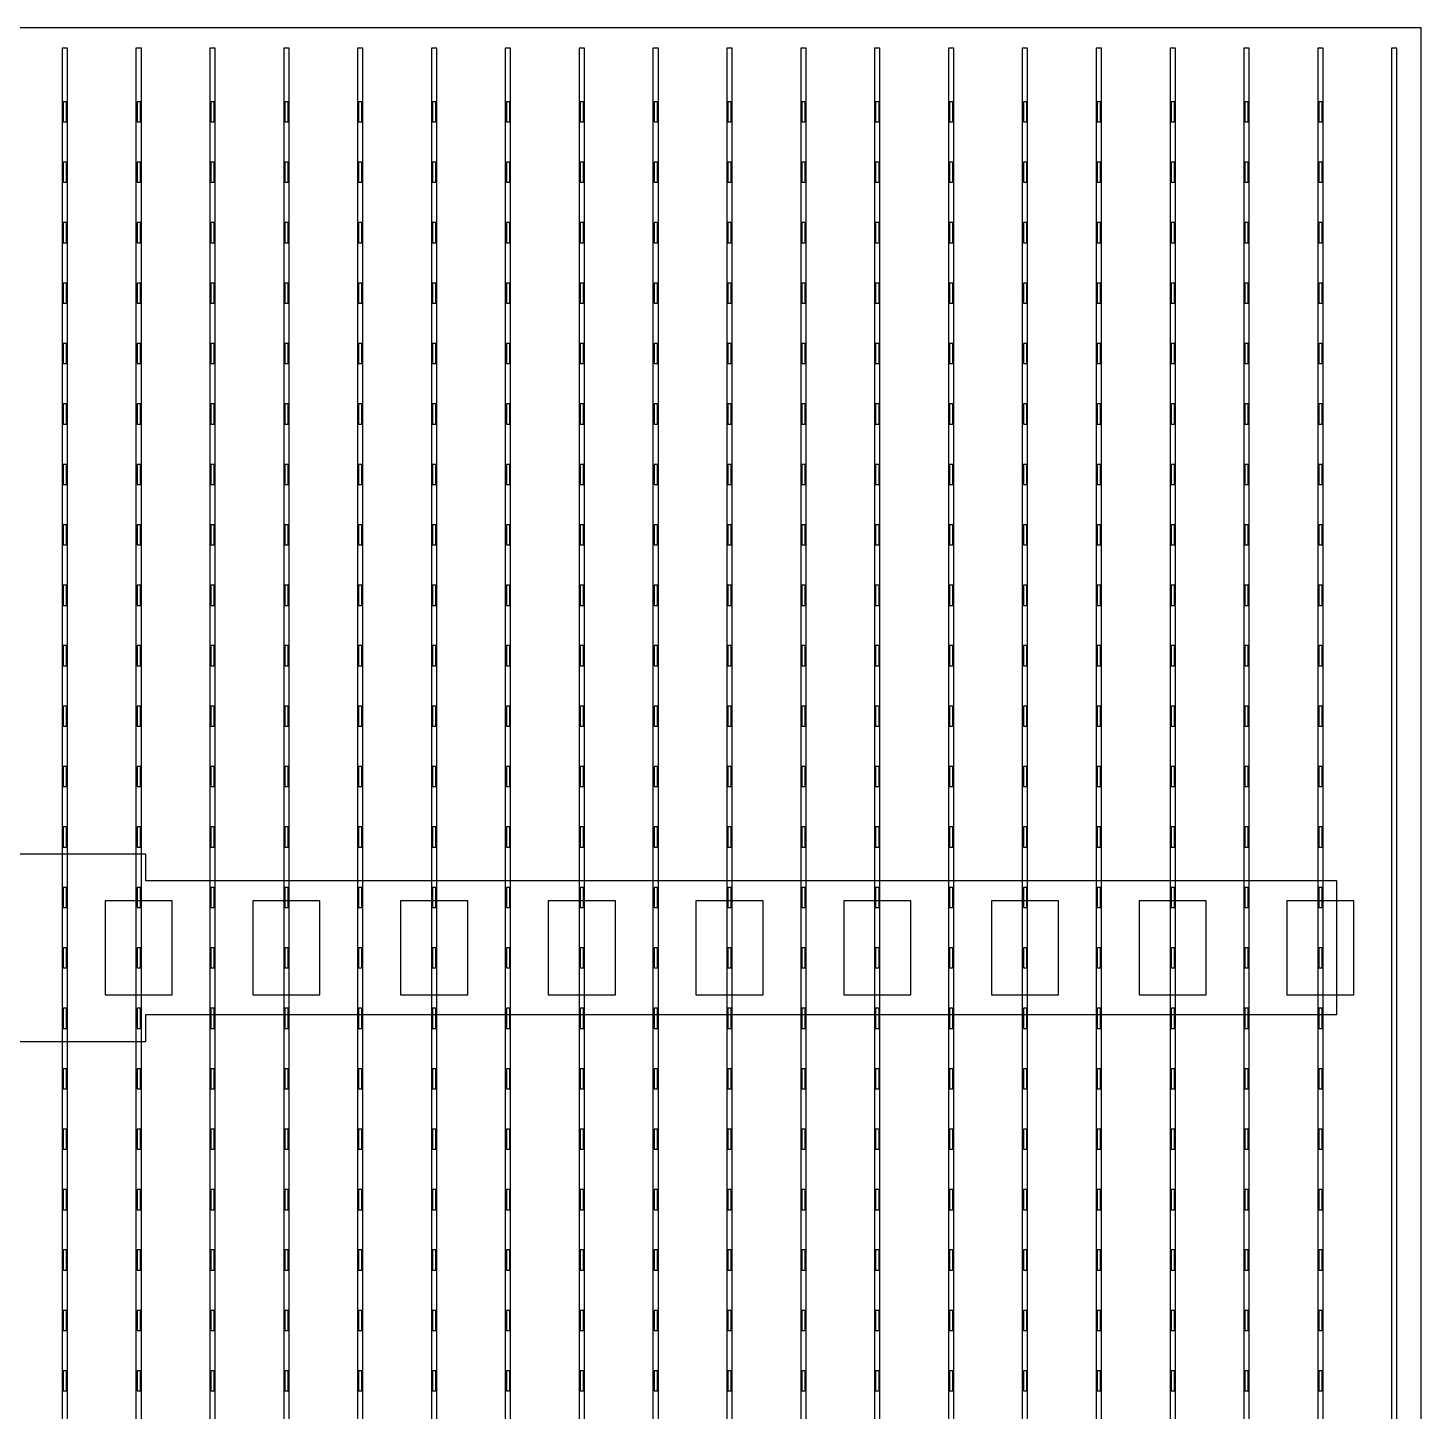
# Model space of a CAD drawing. Header units: millimetres. Extents: x -18 to 142, y -7 to 153.
# Drawn here: x 9.64 to 20.02, y 30.65 to 40.95 of the extents above; entities that cross this region are included whole.
import ezdxf

# ---------------------------------------------------------------- set-up
doc = ezdxf.new("R2010")
doc.units = ezdxf.units.MM
for name, color, linetype in [('BUSBARS', 3, 'Continuous'), ('CONTACT_PADS', 2, 'Continuous'), ('FINGERS', 1, 'Continuous'), ('INSULATION', 2, 'Continuous')]:
    doc.layers.add(name, color=color, linetype=linetype)

msp = doc.modelspace()

# ---------------------------------------------------------------- linework, layer by layer
at = {"layer": 'BUSBARS'}
msp.add_lwpolyline([(19.39, 34.6), (19.39, 33.6), (10.52, 33.6), (10.52, 33.4), (9.32, 33.4), (9.32, 33.6), (0.45, 33.6), (0.45, 34.6), (9.32, 34.6), (9.32, 34.8), (10.52, 34.8), (10.52, 34.6), (19.39, 34.6)], close=True, dxfattribs=at)
at = {"layer": 'CONTACT_PADS'}
for points in [[(9.933, 40.25), (9.933, 40.4), (9.908, 40.4), (9.908, 40.25), (9.933, 40.25)], [(10.483, 40.25), (10.483, 40.4), (10.458, 40.4), (10.458, 40.25), (10.483, 40.25)], [(11.033, 40.25), (11.033, 40.4), (11.008, 40.4), (11.008, 40.25), (11.033, 40.25)], [(11.583, 40.25), (11.583, 40.4), (11.558, 40.4), (11.558, 40.25), (11.583, 40.25)], [(12.133, 40.25), (12.133, 40.4), (12.108, 40.4), (12.108, 40.25), (12.133, 40.25)], [(12.683, 40.25), (12.683, 40.4), (12.658, 40.4), (12.658, 40.25), (12.683, 40.25)], [(13.233, 40.25), (13.233, 40.4), (13.208, 40.4), (13.208, 40.25), (13.233, 40.25)], [(13.783, 40.25), (13.783, 40.4), (13.758, 40.4), (13.758, 40.25), (13.783, 40.25)], [(14.333, 40.25), (14.333, 40.4), (14.308, 40.4), (14.308, 40.25), (14.333, 40.25)], [(14.883, 40.25), (14.883, 40.4), (14.858, 40.4), (14.858, 40.25), (14.883, 40.25)], [(15.433, 40.25), (15.433, 40.4), (15.408, 40.4), (15.408, 40.25), (15.433, 40.25)], [(15.983, 40.25), (15.983, 40.4), (15.958, 40.4), (15.958, 40.25), (15.983, 40.25)], [(16.533, 40.25), (16.533, 40.4), (16.508, 40.4), (16.508, 40.25), (16.533, 40.25)], [(17.083, 40.25), (17.083, 40.4), (17.058, 40.4), (17.058, 40.25), (17.083, 40.25)], [(17.633, 40.25), (17.633, 40.4), (17.608, 40.4), (17.608, 40.25), (17.633, 40.25)], [(18.183, 40.25), (18.183, 40.4), (18.158, 40.4), (18.158, 40.25), (18.183, 40.25)], [(18.733, 40.25), (18.733, 40.4), (18.708, 40.4), (18.708, 40.25), (18.733, 40.25)], [(19.283, 40.25), (19.283, 40.4), (19.258, 40.4), (19.258, 40.25), (19.283, 40.25)], [(9.933, 39.8), (9.933, 39.95), (9.908, 39.95), (9.908, 39.8), (9.933, 39.8)], [(10.483, 39.8), (10.483, 39.95), (10.458, 39.95), (10.458, 39.8), (10.483, 39.8)], [(11.033, 39.8), (11.033, 39.95), (11.008, 39.95), (11.008, 39.8), (11.033, 39.8)], [(11.583, 39.8), (11.583, 39.95), (11.558, 39.95), (11.558, 39.8), (11.583, 39.8)], [(12.133, 39.8), (12.133, 39.95), (12.108, 39.95), (12.108, 39.8), (12.133, 39.8)], [(12.683, 39.8), (12.683, 39.95), (12.658, 39.95), (12.658, 39.8), (12.683, 39.8)], [(13.233, 39.8), (13.233, 39.95), (13.208, 39.95), (13.208, 39.8), (13.233, 39.8)], [(13.783, 39.8), (13.783, 39.95), (13.758, 39.95), (13.758, 39.8), (13.783, 39.8)], [(14.333, 39.8), (14.333, 39.95), (14.308, 39.95), (14.308, 39.8), (14.333, 39.8)], [(14.883, 39.8), (14.883, 39.95), (14.858, 39.95), (14.858, 39.8), (14.883, 39.8)], [(15.433, 39.8), (15.433, 39.95), (15.408, 39.95), (15.408, 39.8), (15.433, 39.8)], [(15.983, 39.8), (15.983, 39.95), (15.958, 39.95), (15.958, 39.8), (15.983, 39.8)], [(16.533, 39.8), (16.533, 39.95), (16.508, 39.95), (16.508, 39.8), (16.533, 39.8)], [(17.083, 39.8), (17.083, 39.95), (17.058, 39.95), (17.058, 39.8), (17.083, 39.8)], [(17.633, 39.8), (17.633, 39.95), (17.608, 39.95), (17.608, 39.8), (17.633, 39.8)], [(18.183, 39.8), (18.183, 39.95), (18.158, 39.95), (18.158, 39.8), (18.183, 39.8)], [(18.733, 39.8), (18.733, 39.95), (18.708, 39.95), (18.708, 39.8), (18.733, 39.8)], [(19.283, 39.8), (19.283, 39.95), (19.258, 39.95), (19.258, 39.8), (19.283, 39.8)], [(9.933, 39.35), (9.933, 39.5), (9.908, 39.5), (9.908, 39.35), (9.933, 39.35)], [(10.483, 39.35), (10.483, 39.5), (10.458, 39.5), (10.458, 39.35), (10.483, 39.35)], [(11.033, 39.35), (11.033, 39.5), (11.008, 39.5), (11.008, 39.35), (11.033, 39.35)], [(11.583, 39.35), (11.583, 39.5), (11.558, 39.5), (11.558, 39.35), (11.583, 39.35)], [(12.133, 39.35), (12.133, 39.5), (12.108, 39.5), (12.108, 39.35), (12.133, 39.35)], [(12.683, 39.35), (12.683, 39.5), (12.658, 39.5), (12.658, 39.35), (12.683, 39.35)], [(13.233, 39.35), (13.233, 39.5), (13.208, 39.5), (13.208, 39.35), (13.233, 39.35)], [(13.783, 39.35), (13.783, 39.5), (13.758, 39.5), (13.758, 39.35), (13.783, 39.35)], [(14.333, 39.35), (14.333, 39.5), (14.308, 39.5), (14.308, 39.35), (14.333, 39.35)], [(14.883, 39.35), (14.883, 39.5), (14.858, 39.5), (14.858, 39.35), (14.883, 39.35)], [(15.433, 39.35), (15.433, 39.5), (15.408, 39.5), (15.408, 39.35), (15.433, 39.35)], [(15.983, 39.35), (15.983, 39.5), (15.958, 39.5), (15.958, 39.35), (15.983, 39.35)], [(16.533, 39.35), (16.533, 39.5), (16.508, 39.5), (16.508, 39.35), (16.533, 39.35)], [(17.083, 39.35), (17.083, 39.5), (17.058, 39.5), (17.058, 39.35), (17.083, 39.35)], [(17.633, 39.35), (17.633, 39.5), (17.608, 39.5), (17.608, 39.35), (17.633, 39.35)], [(18.183, 39.35), (18.183, 39.5), (18.158, 39.5), (18.158, 39.35), (18.183, 39.35)], [(18.733, 39.35), (18.733, 39.5), (18.708, 39.5), (18.708, 39.35), (18.733, 39.35)], [(19.283, 39.35), (19.283, 39.5), (19.258, 39.5), (19.258, 39.35), (19.283, 39.35)], [(9.933, 38.9), (9.933, 39.05), (9.908, 39.05), (9.908, 38.9), (9.933, 38.9)], [(10.483, 38.9), (10.483, 39.05), (10.458, 39.05), (10.458, 38.9), (10.483, 38.9)], [(11.033, 38.9), (11.033, 39.05), (11.008, 39.05), (11.008, 38.9), (11.033, 38.9)], [(11.583, 38.9), (11.583, 39.05), (11.558, 39.05), (11.558, 38.9), (11.583, 38.9)], [(12.133, 38.9), (12.133, 39.05), (12.108, 39.05), (12.108, 38.9), (12.133, 38.9)], [(12.683, 38.9), (12.683, 39.05), (12.658, 39.05), (12.658, 38.9), (12.683, 38.9)], [(13.233, 38.9), (13.233, 39.05), (13.208, 39.05), (13.208, 38.9), (13.233, 38.9)], [(13.783, 38.9), (13.783, 39.05), (13.758, 39.05), (13.758, 38.9), (13.783, 38.9)], [(14.333, 38.9), (14.333, 39.05), (14.308, 39.05), (14.308, 38.9), (14.333, 38.9)], [(14.883, 38.9), (14.883, 39.05), (14.858, 39.05), (14.858, 38.9), (14.883, 38.9)], [(15.433, 38.9), (15.433, 39.05), (15.408, 39.05), (15.408, 38.9), (15.433, 38.9)], [(15.983, 38.9), (15.983, 39.05), (15.958, 39.05), (15.958, 38.9), (15.983, 38.9)], [(16.533, 38.9), (16.533, 39.05), (16.508, 39.05), (16.508, 38.9), (16.533, 38.9)], [(17.083, 38.9), (17.083, 39.05), (17.058, 39.05), (17.058, 38.9), (17.083, 38.9)], [(17.633, 38.9), (17.633, 39.05), (17.608, 39.05), (17.608, 38.9), (17.633, 38.9)], [(18.183, 38.9), (18.183, 39.05), (18.158, 39.05), (18.158, 38.9), (18.183, 38.9)], [(18.733, 38.9), (18.733, 39.05), (18.708, 39.05), (18.708, 38.9), (18.733, 38.9)], [(19.283, 38.9), (19.283, 39.05), (19.258, 39.05), (19.258, 38.9), (19.283, 38.9)], [(9.933, 38.45), (9.933, 38.6), (9.908, 38.6), (9.908, 38.45), (9.933, 38.45)], [(10.483, 38.45), (10.483, 38.6), (10.458, 38.6), (10.458, 38.45), (10.483, 38.45)], [(11.033, 38.45), (11.033, 38.6), (11.008, 38.6), (11.008, 38.45), (11.033, 38.45)], [(11.583, 38.45), (11.583, 38.6), (11.558, 38.6), (11.558, 38.45), (11.583, 38.45)], [(12.133, 38.45), (12.133, 38.6), (12.108, 38.6), (12.108, 38.45), (12.133, 38.45)], [(12.683, 38.45), (12.683, 38.6), (12.658, 38.6), (12.658, 38.45), (12.683, 38.45)], [(13.233, 38.45), (13.233, 38.6), (13.208, 38.6), (13.208, 38.45), (13.233, 38.45)], [(13.783, 38.45), (13.783, 38.6), (13.758, 38.6), (13.758, 38.45), (13.783, 38.45)], [(14.333, 38.45), (14.333, 38.6), (14.308, 38.6), (14.308, 38.45), (14.333, 38.45)], [(14.883, 38.45), (14.883, 38.6), (14.858, 38.6), (14.858, 38.45), (14.883, 38.45)], [(15.433, 38.45), (15.433, 38.6), (15.408, 38.6), (15.408, 38.45), (15.433, 38.45)], [(15.983, 38.45), (15.983, 38.6), (15.958, 38.6), (15.958, 38.45), (15.983, 38.45)], [(16.533, 38.45), (16.533, 38.6), (16.508, 38.6), (16.508, 38.45), (16.533, 38.45)], [(17.083, 38.45), (17.083, 38.6), (17.058, 38.6), (17.058, 38.45), (17.083, 38.45)], [(17.633, 38.45), (17.633, 38.6), (17.608, 38.6), (17.608, 38.45), (17.633, 38.45)], [(18.183, 38.45), (18.183, 38.6), (18.158, 38.6), (18.158, 38.45), (18.183, 38.45)], [(18.733, 38.45), (18.733, 38.6), (18.708, 38.6), (18.708, 38.45), (18.733, 38.45)], [(19.283, 38.45), (19.283, 38.6), (19.258, 38.6), (19.258, 38.45), (19.283, 38.45)], [(9.933, 38), (9.933, 38.15), (9.908, 38.15), (9.908, 38), (9.933, 38)], [(10.483, 38), (10.483, 38.15), (10.458, 38.15), (10.458, 38), (10.483, 38)], [(11.033, 38), (11.033, 38.15), (11.008, 38.15), (11.008, 38), (11.033, 38)], [(11.583, 38), (11.583, 38.15), (11.558, 38.15), (11.558, 38), (11.583, 38)], [(12.133, 38), (12.133, 38.15), (12.108, 38.15), (12.108, 38), (12.133, 38)], [(12.683, 38), (12.683, 38.15), (12.658, 38.15), (12.658, 38), (12.683, 38)], [(13.233, 38), (13.233, 38.15), (13.208, 38.15), (13.208, 38), (13.233, 38)], [(13.783, 38), (13.783, 38.15), (13.758, 38.15), (13.758, 38), (13.783, 38)], [(14.333, 38), (14.333, 38.15), (14.308, 38.15), (14.308, 38), (14.333, 38)], [(14.883, 38), (14.883, 38.15), (14.858, 38.15), (14.858, 38), (14.883, 38)], [(15.433, 38), (15.433, 38.15), (15.408, 38.15), (15.408, 38), (15.433, 38)], [(15.983, 38), (15.983, 38.15), (15.958, 38.15), (15.958, 38), (15.983, 38)], [(16.533, 38), (16.533, 38.15), (16.508, 38.15), (16.508, 38), (16.533, 38)], [(17.083, 38), (17.083, 38.15), (17.058, 38.15), (17.058, 38), (17.083, 38)], [(17.633, 38), (17.633, 38.15), (17.608, 38.15), (17.608, 38), (17.633, 38)], [(18.183, 38), (18.183, 38.15), (18.158, 38.15), (18.158, 38), (18.183, 38)], [(18.733, 38), (18.733, 38.15), (18.708, 38.15), (18.708, 38), (18.733, 38)], [(19.283, 38), (19.283, 38.15), (19.258, 38.15), (19.258, 38), (19.283, 38)], [(9.933, 37.55), (9.933, 37.7), (9.908, 37.7), (9.908, 37.55), (9.933, 37.55)], [(10.483, 37.55), (10.483, 37.7), (10.458, 37.7), (10.458, 37.55), (10.483, 37.55)], [(11.033, 37.55), (11.033, 37.7), (11.008, 37.7), (11.008, 37.55), (11.033, 37.55)], [(11.583, 37.55), (11.583, 37.7), (11.558, 37.7), (11.558, 37.55), (11.583, 37.55)], [(12.133, 37.55), (12.133, 37.7), (12.108, 37.7), (12.108, 37.55), (12.133, 37.55)], [(12.683, 37.55), (12.683, 37.7), (12.658, 37.7), (12.658, 37.55), (12.683, 37.55)], [(13.233, 37.55), (13.233, 37.7), (13.208, 37.7), (13.208, 37.55), (13.233, 37.55)], [(13.783, 37.55), (13.783, 37.7), (13.758, 37.7), (13.758, 37.55), (13.783, 37.55)], [(14.333, 37.55), (14.333, 37.7), (14.308, 37.7), (14.308, 37.55), (14.333, 37.55)], [(14.883, 37.55), (14.883, 37.7), (14.858, 37.7), (14.858, 37.55), (14.883, 37.55)], [(15.433, 37.55), (15.433, 37.7), (15.408, 37.7), (15.408, 37.55), (15.433, 37.55)], [(15.983, 37.55), (15.983, 37.7), (15.958, 37.7), (15.958, 37.55), (15.983, 37.55)], [(16.533, 37.55), (16.533, 37.7), (16.508, 37.7), (16.508, 37.55), (16.533, 37.55)], [(17.083, 37.55), (17.083, 37.7), (17.058, 37.7), (17.058, 37.55), (17.083, 37.55)], [(17.633, 37.55), (17.633, 37.7), (17.608, 37.7), (17.608, 37.55), (17.633, 37.55)], [(18.183, 37.55), (18.183, 37.7), (18.158, 37.7), (18.158, 37.55), (18.183, 37.55)], [(18.733, 37.55), (18.733, 37.7), (18.708, 37.7), (18.708, 37.55), (18.733, 37.55)], [(19.283, 37.55), (19.283, 37.7), (19.258, 37.7), (19.258, 37.55), (19.283, 37.55)], [(9.933, 37.1), (9.933, 37.25), (9.908, 37.25), (9.908, 37.1), (9.933, 37.1)], [(10.483, 37.1), (10.483, 37.25), (10.458, 37.25), (10.458, 37.1), (10.483, 37.1)], [(11.033, 37.1), (11.033, 37.25), (11.008, 37.25), (11.008, 37.1), (11.033, 37.1)], [(11.583, 37.1), (11.583, 37.25), (11.558, 37.25), (11.558, 37.1), (11.583, 37.1)], [(12.133, 37.1), (12.133, 37.25), (12.108, 37.25), (12.108, 37.1), (12.133, 37.1)], [(12.683, 37.1), (12.683, 37.25), (12.658, 37.25), (12.658, 37.1), (12.683, 37.1)], [(13.233, 37.1), (13.233, 37.25), (13.208, 37.25), (13.208, 37.1), (13.233, 37.1)], [(13.783, 37.1), (13.783, 37.25), (13.758, 37.25), (13.758, 37.1), (13.783, 37.1)], [(14.333, 37.1), (14.333, 37.25), (14.308, 37.25), (14.308, 37.1), (14.333, 37.1)], [(14.883, 37.1), (14.883, 37.25), (14.858, 37.25), (14.858, 37.1), (14.883, 37.1)], [(15.433, 37.1), (15.433, 37.25), (15.408, 37.25), (15.408, 37.1), (15.433, 37.1)], [(15.983, 37.1), (15.983, 37.25), (15.958, 37.25), (15.958, 37.1), (15.983, 37.1)], [(16.533, 37.1), (16.533, 37.25), (16.508, 37.25), (16.508, 37.1), (16.533, 37.1)], [(17.083, 37.1), (17.083, 37.25), (17.058, 37.25), (17.058, 37.1), (17.083, 37.1)], [(17.633, 37.1), (17.633, 37.25), (17.608, 37.25), (17.608, 37.1), (17.633, 37.1)], [(18.183, 37.1), (18.183, 37.25), (18.158, 37.25), (18.158, 37.1), (18.183, 37.1)], [(18.733, 37.1), (18.733, 37.25), (18.708, 37.25), (18.708, 37.1), (18.733, 37.1)], [(19.283, 37.1), (19.283, 37.25), (19.258, 37.25), (19.258, 37.1), (19.283, 37.1)], [(9.933, 36.65), (9.933, 36.8), (9.908, 36.8), (9.908, 36.65), (9.933, 36.65)], [(10.483, 36.65), (10.483, 36.8), (10.458, 36.8), (10.458, 36.65), (10.483, 36.65)], [(11.033, 36.65), (11.033, 36.8), (11.008, 36.8), (11.008, 36.65), (11.033, 36.65)], [(11.583, 36.65), (11.583, 36.8), (11.558, 36.8), (11.558, 36.65), (11.583, 36.65)], [(12.133, 36.65), (12.133, 36.8), (12.108, 36.8), (12.108, 36.65), (12.133, 36.65)], [(12.683, 36.65), (12.683, 36.8), (12.658, 36.8), (12.658, 36.65), (12.683, 36.65)], [(13.233, 36.65), (13.233, 36.8), (13.208, 36.8), (13.208, 36.65), (13.233, 36.65)], [(13.783, 36.65), (13.783, 36.8), (13.758, 36.8), (13.758, 36.65), (13.783, 36.65)], [(14.333, 36.65), (14.333, 36.8), (14.308, 36.8), (14.308, 36.65), (14.333, 36.65)], [(14.883, 36.65), (14.883, 36.8), (14.858, 36.8), (14.858, 36.65), (14.883, 36.65)], [(15.433, 36.65), (15.433, 36.8), (15.408, 36.8), (15.408, 36.65), (15.433, 36.65)], [(15.983, 36.65), (15.983, 36.8), (15.958, 36.8), (15.958, 36.65), (15.983, 36.65)], [(16.533, 36.65), (16.533, 36.8), (16.508, 36.8), (16.508, 36.65), (16.533, 36.65)], [(17.083, 36.65), (17.083, 36.8), (17.058, 36.8), (17.058, 36.65), (17.083, 36.65)], [(17.633, 36.65), (17.633, 36.8), (17.608, 36.8), (17.608, 36.65), (17.633, 36.65)], [(18.183, 36.65), (18.183, 36.8), (18.158, 36.8), (18.158, 36.65), (18.183, 36.65)], [(18.733, 36.65), (18.733, 36.8), (18.708, 36.8), (18.708, 36.65), (18.733, 36.65)], [(19.283, 36.65), (19.283, 36.8), (19.258, 36.8), (19.258, 36.65), (19.283, 36.65)], [(9.933, 36.2), (9.933, 36.35), (9.908, 36.35), (9.908, 36.2), (9.933, 36.2)], [(10.483, 36.2), (10.483, 36.35), (10.458, 36.35), (10.458, 36.2), (10.483, 36.2)], [(11.033, 36.2), (11.033, 36.35), (11.008, 36.35), (11.008, 36.2), (11.033, 36.2)], [(11.583, 36.2), (11.583, 36.35), (11.558, 36.35), (11.558, 36.2), (11.583, 36.2)], [(12.133, 36.2), (12.133, 36.35), (12.108, 36.35), (12.108, 36.2), (12.133, 36.2)], [(12.683, 36.2), (12.683, 36.35), (12.658, 36.35), (12.658, 36.2), (12.683, 36.2)], [(13.233, 36.2), (13.233, 36.35), (13.208, 36.35), (13.208, 36.2), (13.233, 36.2)], [(13.783, 36.2), (13.783, 36.35), (13.758, 36.35), (13.758, 36.2), (13.783, 36.2)], [(14.333, 36.2), (14.333, 36.35), (14.308, 36.35), (14.308, 36.2), (14.333, 36.2)], [(14.883, 36.2), (14.883, 36.35), (14.858, 36.35), (14.858, 36.2), (14.883, 36.2)], [(15.433, 36.2), (15.433, 36.35), (15.408, 36.35), (15.408, 36.2), (15.433, 36.2)], [(15.983, 36.2), (15.983, 36.35), (15.958, 36.35), (15.958, 36.2), (15.983, 36.2)], [(16.533, 36.2), (16.533, 36.35), (16.508, 36.35), (16.508, 36.2), (16.533, 36.2)], [(17.083, 36.2), (17.083, 36.35), (17.058, 36.35), (17.058, 36.2), (17.083, 36.2)], [(17.633, 36.2), (17.633, 36.35), (17.608, 36.35), (17.608, 36.2), (17.633, 36.2)], [(18.183, 36.2), (18.183, 36.35), (18.158, 36.35), (18.158, 36.2), (18.183, 36.2)], [(18.733, 36.2), (18.733, 36.35), (18.708, 36.35), (18.708, 36.2), (18.733, 36.2)], [(19.283, 36.2), (19.283, 36.35), (19.258, 36.35), (19.258, 36.2), (19.283, 36.2)], [(9.933, 35.75), (9.933, 35.9), (9.908, 35.9), (9.908, 35.75), (9.933, 35.75)], [(10.483, 35.75), (10.483, 35.9), (10.458, 35.9), (10.458, 35.75), (10.483, 35.75)], [(11.033, 35.75), (11.033, 35.9), (11.008, 35.9), (11.008, 35.75), (11.033, 35.75)], [(11.583, 35.75), (11.583, 35.9), (11.558, 35.9), (11.558, 35.75), (11.583, 35.75)], [(12.133, 35.75), (12.133, 35.9), (12.108, 35.9), (12.108, 35.75), (12.133, 35.75)], [(12.683, 35.75), (12.683, 35.9), (12.658, 35.9), (12.658, 35.75), (12.683, 35.75)], [(13.233, 35.75), (13.233, 35.9), (13.208, 35.9), (13.208, 35.75), (13.233, 35.75)], [(13.783, 35.75), (13.783, 35.9), (13.758, 35.9), (13.758, 35.75), (13.783, 35.75)], [(14.333, 35.75), (14.333, 35.9), (14.308, 35.9), (14.308, 35.75), (14.333, 35.75)], [(14.883, 35.75), (14.883, 35.9), (14.858, 35.9), (14.858, 35.75), (14.883, 35.75)], [(15.433, 35.75), (15.433, 35.9), (15.408, 35.9), (15.408, 35.75), (15.433, 35.75)], [(15.983, 35.75), (15.983, 35.9), (15.958, 35.9), (15.958, 35.75), (15.983, 35.75)], [(16.533, 35.75), (16.533, 35.9), (16.508, 35.9), (16.508, 35.75), (16.533, 35.75)], [(17.083, 35.75), (17.083, 35.9), (17.058, 35.9), (17.058, 35.75), (17.083, 35.75)], [(17.633, 35.75), (17.633, 35.9), (17.608, 35.9), (17.608, 35.75), (17.633, 35.75)], [(18.183, 35.75), (18.183, 35.9), (18.158, 35.9), (18.158, 35.75), (18.183, 35.75)], [(18.733, 35.75), (18.733, 35.9), (18.708, 35.9), (18.708, 35.75), (18.733, 35.75)], [(19.283, 35.75), (19.283, 35.9), (19.258, 35.9), (19.258, 35.75), (19.283, 35.75)], [(9.933, 35.3), (9.933, 35.45), (9.908, 35.45), (9.908, 35.3), (9.933, 35.3)], [(10.483, 35.3), (10.483, 35.45), (10.458, 35.45), (10.458, 35.3), (10.483, 35.3)], [(11.033, 35.3), (11.033, 35.45), (11.008, 35.45), (11.008, 35.3), (11.033, 35.3)], [(11.583, 35.3), (11.583, 35.45), (11.558, 35.45), (11.558, 35.3), (11.583, 35.3)], [(12.133, 35.3), (12.133, 35.45), (12.108, 35.45), (12.108, 35.3), (12.133, 35.3)], [(12.683, 35.3), (12.683, 35.45), (12.658, 35.45), (12.658, 35.3), (12.683, 35.3)], [(13.233, 35.3), (13.233, 35.45), (13.208, 35.45), (13.208, 35.3), (13.233, 35.3)], [(13.783, 35.3), (13.783, 35.45), (13.758, 35.45), (13.758, 35.3), (13.783, 35.3)], [(14.333, 35.3), (14.333, 35.45), (14.308, 35.45), (14.308, 35.3), (14.333, 35.3)], [(14.883, 35.3), (14.883, 35.45), (14.858, 35.45), (14.858, 35.3), (14.883, 35.3)], [(15.433, 35.3), (15.433, 35.45), (15.408, 35.45), (15.408, 35.3), (15.433, 35.3)], [(15.983, 35.3), (15.983, 35.45), (15.958, 35.45), (15.958, 35.3), (15.983, 35.3)], [(16.533, 35.3), (16.533, 35.45), (16.508, 35.45), (16.508, 35.3), (16.533, 35.3)], [(17.083, 35.3), (17.083, 35.45), (17.058, 35.45), (17.058, 35.3), (17.083, 35.3)], [(17.633, 35.3), (17.633, 35.45), (17.608, 35.45), (17.608, 35.3), (17.633, 35.3)], [(18.183, 35.3), (18.183, 35.45), (18.158, 35.45), (18.158, 35.3), (18.183, 35.3)], [(18.733, 35.3), (18.733, 35.45), (18.708, 35.45), (18.708, 35.3), (18.733, 35.3)], [(19.283, 35.3), (19.283, 35.45), (19.258, 35.45), (19.258, 35.3), (19.283, 35.3)], [(9.933, 34.85), (9.933, 35), (9.908, 35), (9.908, 34.85), (9.933, 34.85)], [(10.483, 34.85), (10.483, 35), (10.458, 35), (10.458, 34.85), (10.483, 34.85)], [(11.033, 34.85), (11.033, 35), (11.008, 35), (11.008, 34.85), (11.033, 34.85)], [(11.583, 34.85), (11.583, 35), (11.558, 35), (11.558, 34.85), (11.583, 34.85)], [(12.133, 34.85), (12.133, 35), (12.108, 35), (12.108, 34.85), (12.133, 34.85)], [(12.683, 34.85), (12.683, 35), (12.658, 35), (12.658, 34.85), (12.683, 34.85)], [(13.233, 34.85), (13.233, 35), (13.208, 35), (13.208, 34.85), (13.233, 34.85)], [(13.783, 34.85), (13.783, 35), (13.758, 35), (13.758, 34.85), (13.783, 34.85)], [(14.333, 34.85), (14.333, 35), (14.308, 35), (14.308, 34.85), (14.333, 34.85)], [(14.883, 34.85), (14.883, 35), (14.858, 35), (14.858, 34.85), (14.883, 34.85)], [(15.433, 34.85), (15.433, 35), (15.408, 35), (15.408, 34.85), (15.433, 34.85)], [(15.983, 34.85), (15.983, 35), (15.958, 35), (15.958, 34.85), (15.983, 34.85)], [(16.533, 34.85), (16.533, 35), (16.508, 35), (16.508, 34.85), (16.533, 34.85)], [(17.083, 34.85), (17.083, 35), (17.058, 35), (17.058, 34.85), (17.083, 34.85)], [(17.633, 34.85), (17.633, 35), (17.608, 35), (17.608, 34.85), (17.633, 34.85)], [(18.183, 34.85), (18.183, 35), (18.158, 35), (18.158, 34.85), (18.183, 34.85)], [(18.733, 34.85), (18.733, 35), (18.708, 35), (18.708, 34.85), (18.733, 34.85)], [(19.283, 34.85), (19.283, 35), (19.258, 35), (19.258, 34.85), (19.283, 34.85)], [(9.933, 34.4), (9.933, 34.55), (9.908, 34.55), (9.908, 34.4), (9.933, 34.4)], [(10.483, 34.4), (10.483, 34.55), (10.458, 34.55), (10.458, 34.4), (10.483, 34.4)], [(11.033, 34.4), (11.033, 34.55), (11.008, 34.55), (11.008, 34.4), (11.033, 34.4)], [(11.583, 34.4), (11.583, 34.55), (11.558, 34.55), (11.558, 34.4), (11.583, 34.4)], [(12.133, 34.4), (12.133, 34.55), (12.108, 34.55), (12.108, 34.4), (12.133, 34.4)], [(12.683, 34.4), (12.683, 34.55), (12.658, 34.55), (12.658, 34.4), (12.683, 34.4)], [(13.233, 34.4), (13.233, 34.55), (13.208, 34.55), (13.208, 34.4), (13.233, 34.4)], [(13.783, 34.4), (13.783, 34.55), (13.758, 34.55), (13.758, 34.4), (13.783, 34.4)], [(14.333, 34.4), (14.333, 34.55), (14.308, 34.55), (14.308, 34.4), (14.333, 34.4)], [(14.883, 34.4), (14.883, 34.55), (14.858, 34.55), (14.858, 34.4), (14.883, 34.4)], [(15.433, 34.4), (15.433, 34.55), (15.408, 34.55), (15.408, 34.4), (15.433, 34.4)], [(15.983, 34.4), (15.983, 34.55), (15.958, 34.55), (15.958, 34.4), (15.983, 34.4)], [(16.533, 34.4), (16.533, 34.55), (16.508, 34.55), (16.508, 34.4), (16.533, 34.4)], [(17.083, 34.4), (17.083, 34.55), (17.058, 34.55), (17.058, 34.4), (17.083, 34.4)], [(17.633, 34.4), (17.633, 34.55), (17.608, 34.55), (17.608, 34.4), (17.633, 34.4)], [(18.183, 34.4), (18.183, 34.55), (18.158, 34.55), (18.158, 34.4), (18.183, 34.4)], [(18.733, 34.4), (18.733, 34.55), (18.708, 34.55), (18.708, 34.4), (18.733, 34.4)], [(19.283, 34.4), (19.283, 34.55), (19.258, 34.55), (19.258, 34.4), (19.283, 34.4)], [(9.933, 33.95), (9.933, 34.1), (9.908, 34.1), (9.908, 33.95), (9.933, 33.95)], [(10.483, 33.95), (10.483, 34.1), (10.458, 34.1), (10.458, 33.95), (10.483, 33.95)], [(11.033, 33.95), (11.033, 34.1), (11.008, 34.1), (11.008, 33.95), (11.033, 33.95)], [(11.583, 33.95), (11.583, 34.1), (11.558, 34.1), (11.558, 33.95), (11.583, 33.95)], [(12.133, 33.95), (12.133, 34.1), (12.108, 34.1), (12.108, 33.95), (12.133, 33.95)], [(12.683, 33.95), (12.683, 34.1), (12.658, 34.1), (12.658, 33.95), (12.683, 33.95)], [(13.233, 33.95), (13.233, 34.1), (13.208, 34.1), (13.208, 33.95), (13.233, 33.95)], [(13.783, 33.95), (13.783, 34.1), (13.758, 34.1), (13.758, 33.95), (13.783, 33.95)], [(14.333, 33.95), (14.333, 34.1), (14.308, 34.1), (14.308, 33.95), (14.333, 33.95)], [(14.883, 33.95), (14.883, 34.1), (14.858, 34.1), (14.858, 33.95), (14.883, 33.95)], [(15.433, 33.95), (15.433, 34.1), (15.408, 34.1), (15.408, 33.95), (15.433, 33.95)], [(15.983, 33.95), (15.983, 34.1), (15.958, 34.1), (15.958, 33.95), (15.983, 33.95)], [(16.533, 33.95), (16.533, 34.1), (16.508, 34.1), (16.508, 33.95), (16.533, 33.95)], [(17.083, 33.95), (17.083, 34.1), (17.058, 34.1), (17.058, 33.95), (17.083, 33.95)], [(17.633, 33.95), (17.633, 34.1), (17.608, 34.1), (17.608, 33.95), (17.633, 33.95)], [(18.183, 33.95), (18.183, 34.1), (18.158, 34.1), (18.158, 33.95), (18.183, 33.95)], [(18.733, 33.95), (18.733, 34.1), (18.708, 34.1), (18.708, 33.95), (18.733, 33.95)], [(19.283, 33.95), (19.283, 34.1), (19.258, 34.1), (19.258, 33.95), (19.283, 33.95)], [(9.933, 33.5), (9.933, 33.65), (9.908, 33.65), (9.908, 33.5), (9.933, 33.5)], [(10.483, 33.5), (10.483, 33.65), (10.458, 33.65), (10.458, 33.5), (10.483, 33.5)], [(11.033, 33.5), (11.033, 33.65), (11.008, 33.65), (11.008, 33.5), (11.033, 33.5)], [(11.583, 33.5), (11.583, 33.65), (11.558, 33.65), (11.558, 33.5), (11.583, 33.5)], [(12.133, 33.5), (12.133, 33.65), (12.108, 33.65), (12.108, 33.5), (12.133, 33.5)], [(12.683, 33.5), (12.683, 33.65), (12.658, 33.65), (12.658, 33.5), (12.683, 33.5)], [(13.233, 33.5), (13.233, 33.65), (13.208, 33.65), (13.208, 33.5), (13.233, 33.5)], [(13.783, 33.5), (13.783, 33.65), (13.758, 33.65), (13.758, 33.5), (13.783, 33.5)], [(14.333, 33.5), (14.333, 33.65), (14.308, 33.65), (14.308, 33.5), (14.333, 33.5)], [(14.883, 33.5), (14.883, 33.65), (14.858, 33.65), (14.858, 33.5), (14.883, 33.5)], [(15.433, 33.5), (15.433, 33.65), (15.408, 33.65), (15.408, 33.5), (15.433, 33.5)], [(15.983, 33.5), (15.983, 33.65), (15.958, 33.65), (15.958, 33.5), (15.983, 33.5)], [(16.533, 33.5), (16.533, 33.65), (16.508, 33.65), (16.508, 33.5), (16.533, 33.5)], [(17.083, 33.5), (17.083, 33.65), (17.058, 33.65), (17.058, 33.5), (17.083, 33.5)], [(17.633, 33.5), (17.633, 33.65), (17.608, 33.65), (17.608, 33.5), (17.633, 33.5)], [(18.183, 33.5), (18.183, 33.65), (18.158, 33.65), (18.158, 33.5), (18.183, 33.5)], [(18.733, 33.5), (18.733, 33.65), (18.708, 33.65), (18.708, 33.5), (18.733, 33.5)], [(19.283, 33.5), (19.283, 33.65), (19.258, 33.65), (19.258, 33.5), (19.283, 33.5)], [(9.933, 33.05), (9.933, 33.2), (9.908, 33.2), (9.908, 33.05), (9.933, 33.05)], [(10.483, 33.05), (10.483, 33.2), (10.458, 33.2), (10.458, 33.05), (10.483, 33.05)], [(11.033, 33.05), (11.033, 33.2), (11.008, 33.2), (11.008, 33.05), (11.033, 33.05)], [(11.583, 33.05), (11.583, 33.2), (11.558, 33.2), (11.558, 33.05), (11.583, 33.05)], [(12.133, 33.05), (12.133, 33.2), (12.108, 33.2), (12.108, 33.05), (12.133, 33.05)], [(12.683, 33.05), (12.683, 33.2), (12.658, 33.2), (12.658, 33.05), (12.683, 33.05)], [(13.233, 33.05), (13.233, 33.2), (13.208, 33.2), (13.208, 33.05), (13.233, 33.05)], [(13.783, 33.05), (13.783, 33.2), (13.758, 33.2), (13.758, 33.05), (13.783, 33.05)], [(14.333, 33.05), (14.333, 33.2), (14.308, 33.2), (14.308, 33.05), (14.333, 33.05)], [(14.883, 33.05), (14.883, 33.2), (14.858, 33.2), (14.858, 33.05), (14.883, 33.05)], [(15.433, 33.05), (15.433, 33.2), (15.408, 33.2), (15.408, 33.05), (15.433, 33.05)], [(15.983, 33.05), (15.983, 33.2), (15.958, 33.2), (15.958, 33.05), (15.983, 33.05)], [(16.533, 33.05), (16.533, 33.2), (16.508, 33.2), (16.508, 33.05), (16.533, 33.05)], [(17.083, 33.05), (17.083, 33.2), (17.058, 33.2), (17.058, 33.05), (17.083, 33.05)], [(17.633, 33.05), (17.633, 33.2), (17.608, 33.2), (17.608, 33.05), (17.633, 33.05)], [(18.183, 33.05), (18.183, 33.2), (18.158, 33.2), (18.158, 33.05), (18.183, 33.05)], [(18.733, 33.05), (18.733, 33.2), (18.708, 33.2), (18.708, 33.05), (18.733, 33.05)], [(19.283, 33.05), (19.283, 33.2), (19.258, 33.2), (19.258, 33.05), (19.283, 33.05)], [(9.933, 32.6), (9.933, 32.75), (9.908, 32.75), (9.908, 32.6), (9.933, 32.6)], [(10.483, 32.6), (10.483, 32.75), (10.458, 32.75), (10.458, 32.6), (10.483, 32.6)], [(11.033, 32.6), (11.033, 32.75), (11.008, 32.75), (11.008, 32.6), (11.033, 32.6)], [(11.583, 32.6), (11.583, 32.75), (11.558, 32.75), (11.558, 32.6), (11.583, 32.6)], [(12.133, 32.6), (12.133, 32.75), (12.108, 32.75), (12.108, 32.6), (12.133, 32.6)], [(12.683, 32.6), (12.683, 32.75), (12.658, 32.75), (12.658, 32.6), (12.683, 32.6)], [(13.233, 32.6), (13.233, 32.75), (13.208, 32.75), (13.208, 32.6), (13.233, 32.6)], [(13.783, 32.6), (13.783, 32.75), (13.758, 32.75), (13.758, 32.6), (13.783, 32.6)], [(14.333, 32.6), (14.333, 32.75), (14.308, 32.75), (14.308, 32.6), (14.333, 32.6)], [(14.883, 32.6), (14.883, 32.75), (14.858, 32.75), (14.858, 32.6), (14.883, 32.6)], [(15.433, 32.6), (15.433, 32.75), (15.408, 32.75), (15.408, 32.6), (15.433, 32.6)], [(15.983, 32.6), (15.983, 32.75), (15.958, 32.75), (15.958, 32.6), (15.983, 32.6)], [(16.533, 32.6), (16.533, 32.75), (16.508, 32.75), (16.508, 32.6), (16.533, 32.6)], [(17.083, 32.6), (17.083, 32.75), (17.058, 32.75), (17.058, 32.6), (17.083, 32.6)], [(17.633, 32.6), (17.633, 32.75), (17.608, 32.75), (17.608, 32.6), (17.633, 32.6)], [(18.183, 32.6), (18.183, 32.75), (18.158, 32.75), (18.158, 32.6), (18.183, 32.6)], [(18.733, 32.6), (18.733, 32.75), (18.708, 32.75), (18.708, 32.6), (18.733, 32.6)], [(19.283, 32.6), (19.283, 32.75), (19.258, 32.75), (19.258, 32.6), (19.283, 32.6)], [(9.933, 32.15), (9.933, 32.3), (9.908, 32.3), (9.908, 32.15), (9.933, 32.15)], [(10.483, 32.15), (10.483, 32.3), (10.458, 32.3), (10.458, 32.15), (10.483, 32.15)], [(11.033, 32.15), (11.033, 32.3), (11.008, 32.3), (11.008, 32.15), (11.033, 32.15)], [(11.583, 32.15), (11.583, 32.3), (11.558, 32.3), (11.558, 32.15), (11.583, 32.15)], [(12.133, 32.15), (12.133, 32.3), (12.108, 32.3), (12.108, 32.15), (12.133, 32.15)], [(12.683, 32.15), (12.683, 32.3), (12.658, 32.3), (12.658, 32.15), (12.683, 32.15)], [(13.233, 32.15), (13.233, 32.3), (13.208, 32.3), (13.208, 32.15), (13.233, 32.15)], [(13.783, 32.15), (13.783, 32.3), (13.758, 32.3), (13.758, 32.15), (13.783, 32.15)], [(14.333, 32.15), (14.333, 32.3), (14.308, 32.3), (14.308, 32.15), (14.333, 32.15)], [(14.883, 32.15), (14.883, 32.3), (14.858, 32.3), (14.858, 32.15), (14.883, 32.15)], [(15.433, 32.15), (15.433, 32.3), (15.408, 32.3), (15.408, 32.15), (15.433, 32.15)], [(15.983, 32.15), (15.983, 32.3), (15.958, 32.3), (15.958, 32.15), (15.983, 32.15)], [(16.533, 32.15), (16.533, 32.3), (16.508, 32.3), (16.508, 32.15), (16.533, 32.15)], [(17.083, 32.15), (17.083, 32.3), (17.058, 32.3), (17.058, 32.15), (17.083, 32.15)], [(17.633, 32.15), (17.633, 32.3), (17.608, 32.3), (17.608, 32.15), (17.633, 32.15)], [(18.183, 32.15), (18.183, 32.3), (18.158, 32.3), (18.158, 32.15), (18.183, 32.15)], [(18.733, 32.15), (18.733, 32.3), (18.708, 32.3), (18.708, 32.15), (18.733, 32.15)], [(19.283, 32.15), (19.283, 32.3), (19.258, 32.3), (19.258, 32.15), (19.283, 32.15)], [(9.933, 31.7), (9.933, 31.85), (9.908, 31.85), (9.908, 31.7), (9.933, 31.7)], [(10.483, 31.7), (10.483, 31.85), (10.458, 31.85), (10.458, 31.7), (10.483, 31.7)], [(11.033, 31.7), (11.033, 31.85), (11.008, 31.85), (11.008, 31.7), (11.033, 31.7)], [(11.583, 31.7), (11.583, 31.85), (11.558, 31.85), (11.558, 31.7), (11.583, 31.7)], [(12.133, 31.7), (12.133, 31.85), (12.108, 31.85), (12.108, 31.7), (12.133, 31.7)], [(12.683, 31.7), (12.683, 31.85), (12.658, 31.85), (12.658, 31.7), (12.683, 31.7)], [(13.233, 31.7), (13.233, 31.85), (13.208, 31.85), (13.208, 31.7), (13.233, 31.7)], [(13.783, 31.7), (13.783, 31.85), (13.758, 31.85), (13.758, 31.7), (13.783, 31.7)], [(14.333, 31.7), (14.333, 31.85), (14.308, 31.85), (14.308, 31.7), (14.333, 31.7)], [(14.883, 31.7), (14.883, 31.85), (14.858, 31.85), (14.858, 31.7), (14.883, 31.7)], [(15.433, 31.7), (15.433, 31.85), (15.408, 31.85), (15.408, 31.7), (15.433, 31.7)], [(15.983, 31.7), (15.983, 31.85), (15.958, 31.85), (15.958, 31.7), (15.983, 31.7)], [(16.533, 31.7), (16.533, 31.85), (16.508, 31.85), (16.508, 31.7), (16.533, 31.7)], [(17.083, 31.7), (17.083, 31.85), (17.058, 31.85), (17.058, 31.7), (17.083, 31.7)], [(17.633, 31.7), (17.633, 31.85), (17.608, 31.85), (17.608, 31.7), (17.633, 31.7)], [(18.183, 31.7), (18.183, 31.85), (18.158, 31.85), (18.158, 31.7), (18.183, 31.7)], [(18.733, 31.7), (18.733, 31.85), (18.708, 31.85), (18.708, 31.7), (18.733, 31.7)], [(19.283, 31.7), (19.283, 31.85), (19.258, 31.85), (19.258, 31.7), (19.283, 31.7)], [(9.933, 31.25), (9.933, 31.4), (9.908, 31.4), (9.908, 31.25), (9.933, 31.25)], [(10.483, 31.25), (10.483, 31.4), (10.458, 31.4), (10.458, 31.25), (10.483, 31.25)], [(11.033, 31.25), (11.033, 31.4), (11.008, 31.4), (11.008, 31.25), (11.033, 31.25)], [(11.583, 31.25), (11.583, 31.4), (11.558, 31.4), (11.558, 31.25), (11.583, 31.25)], [(12.133, 31.25), (12.133, 31.4), (12.108, 31.4), (12.108, 31.25), (12.133, 31.25)], [(12.683, 31.25), (12.683, 31.4), (12.658, 31.4), (12.658, 31.25), (12.683, 31.25)], [(13.233, 31.25), (13.233, 31.4), (13.208, 31.4), (13.208, 31.25), (13.233, 31.25)], [(13.783, 31.25), (13.783, 31.4), (13.758, 31.4), (13.758, 31.25), (13.783, 31.25)], [(14.333, 31.25), (14.333, 31.4), (14.308, 31.4), (14.308, 31.25), (14.333, 31.25)], [(14.883, 31.25), (14.883, 31.4), (14.858, 31.4), (14.858, 31.25), (14.883, 31.25)], [(15.433, 31.25), (15.433, 31.4), (15.408, 31.4), (15.408, 31.25), (15.433, 31.25)], [(15.983, 31.25), (15.983, 31.4), (15.958, 31.4), (15.958, 31.25), (15.983, 31.25)], [(16.533, 31.25), (16.533, 31.4), (16.508, 31.4), (16.508, 31.25), (16.533, 31.25)], [(17.083, 31.25), (17.083, 31.4), (17.058, 31.4), (17.058, 31.25), (17.083, 31.25)], [(17.633, 31.25), (17.633, 31.4), (17.608, 31.4), (17.608, 31.25), (17.633, 31.25)], [(18.183, 31.25), (18.183, 31.4), (18.158, 31.4), (18.158, 31.25), (18.183, 31.25)], [(18.733, 31.25), (18.733, 31.4), (18.708, 31.4), (18.708, 31.25), (18.733, 31.25)], [(19.283, 31.25), (19.283, 31.4), (19.258, 31.4), (19.258, 31.25), (19.283, 31.25)], [(9.933, 30.8), (9.933, 30.95), (9.908, 30.95), (9.908, 30.8), (9.933, 30.8)], [(10.483, 30.8), (10.483, 30.95), (10.458, 30.95), (10.458, 30.8), (10.483, 30.8)], [(11.033, 30.8), (11.033, 30.95), (11.008, 30.95), (11.008, 30.8), (11.033, 30.8)], [(11.583, 30.8), (11.583, 30.95), (11.558, 30.95), (11.558, 30.8), (11.583, 30.8)], [(12.133, 30.8), (12.133, 30.95), (12.108, 30.95), (12.108, 30.8), (12.133, 30.8)], [(12.683, 30.8), (12.683, 30.95), (12.658, 30.95), (12.658, 30.8), (12.683, 30.8)], [(13.233, 30.8), (13.233, 30.95), (13.208, 30.95), (13.208, 30.8), (13.233, 30.8)], [(13.783, 30.8), (13.783, 30.95), (13.758, 30.95), (13.758, 30.8), (13.783, 30.8)], [(14.333, 30.8), (14.333, 30.95), (14.308, 30.95), (14.308, 30.8), (14.333, 30.8)], [(14.883, 30.8), (14.883, 30.95), (14.858, 30.95), (14.858, 30.8), (14.883, 30.8)], [(15.433, 30.8), (15.433, 30.95), (15.408, 30.95), (15.408, 30.8), (15.433, 30.8)], [(15.983, 30.8), (15.983, 30.95), (15.958, 30.95), (15.958, 30.8), (15.983, 30.8)], [(16.533, 30.8), (16.533, 30.95), (16.508, 30.95), (16.508, 30.8), (16.533, 30.8)], [(17.083, 30.8), (17.083, 30.95), (17.058, 30.95), (17.058, 30.8), (17.083, 30.8)], [(17.633, 30.8), (17.633, 30.95), (17.608, 30.95), (17.608, 30.8), (17.633, 30.8)], [(18.183, 30.8), (18.183, 30.95), (18.158, 30.95), (18.158, 30.8), (18.183, 30.8)], [(18.733, 30.8), (18.733, 30.95), (18.708, 30.95), (18.708, 30.8), (18.733, 30.8)], [(19.283, 30.8), (19.283, 30.95), (19.258, 30.95), (19.258, 30.8), (19.283, 30.8)]]:
    msp.add_lwpolyline(points, close=True, dxfattribs=at)
at = {"layer": 'FINGERS'}
for points in [[(9.94, 20.9), (9.94, 40.8), (9.9, 40.8), (9.9, 20.9), (9.94, 20.9)], [(10.49, 20.9), (10.49, 40.8), (10.45, 40.8), (10.45, 20.9), (10.49, 20.9)], [(11.04, 20.9), (11.04, 40.8), (11, 40.8), (11, 20.9), (11.04, 20.9)], [(11.59, 20.9), (11.59, 40.8), (11.55, 40.8), (11.55, 20.9), (11.59, 20.9)], [(12.14, 20.9), (12.14, 40.8), (12.1, 40.8), (12.1, 20.9), (12.14, 20.9)], [(12.69, 20.9), (12.69, 40.8), (12.65, 40.8), (12.65, 20.9), (12.69, 20.9)], [(13.24, 20.9), (13.24, 40.8), (13.2, 40.8), (13.2, 20.9), (13.24, 20.9)], [(13.79, 20.9), (13.79, 40.8), (13.75, 40.8), (13.75, 20.9), (13.79, 20.9)], [(14.34, 20.9), (14.34, 40.8), (14.3, 40.8), (14.3, 20.9), (14.34, 20.9)], [(14.89, 20.9), (14.89, 40.8), (14.85, 40.8), (14.85, 20.9), (14.89, 20.9)], [(15.44, 20.9), (15.44, 40.8), (15.4, 40.8), (15.4, 20.9), (15.44, 20.9)], [(15.99, 20.9), (15.99, 40.8), (15.95, 40.8), (15.95, 20.9), (15.99, 20.9)], [(16.54, 20.9), (16.54, 40.8), (16.5, 40.8), (16.5, 20.9), (16.54, 20.9)], [(17.09, 20.9), (17.09, 40.8), (17.05, 40.8), (17.05, 20.9), (17.09, 20.9)], [(17.64, 20.9), (17.64, 40.8), (17.6, 40.8), (17.6, 20.9), (17.64, 20.9)], [(18.19, 20.9), (18.19, 40.8), (18.15, 40.8), (18.15, 20.9), (18.19, 20.9)], [(18.74, 20.9), (18.74, 40.8), (18.7, 40.8), (18.7, 20.9), (18.74, 20.9)], [(19.29, 20.9), (19.29, 40.8), (19.25, 40.8), (19.25, 20.9), (19.29, 20.9)], [(19.84, 20.9), (19.84, 40.8), (19.8, 40.8), (19.8, 20.9), (19.84, 20.9)]]:
    msp.add_lwpolyline(points, close=True, dxfattribs=at)
at = {"layer": 'INSULATION'}
for points in [[(20.02, 20.75), (20.02, 40.95), (-0.18, 40.95), (-0.18, 20.75), (20.02, 20.75)], [(10.72, 33.75), (10.72, 34.45), (10.22, 34.45), (10.22, 33.75), (10.72, 33.75)], [(11.82, 33.75), (11.82, 34.45), (11.32, 34.45), (11.32, 33.75), (11.82, 33.75)], [(12.92, 33.75), (12.92, 34.45), (12.42, 34.45), (12.42, 33.75), (12.92, 33.75)], [(14.02, 33.75), (14.02, 34.45), (13.52, 34.45), (13.52, 33.75), (14.02, 33.75)], [(15.12, 33.75), (15.12, 34.45), (14.62, 34.45), (14.62, 33.75), (15.12, 33.75)], [(16.22, 33.75), (16.22, 34.45), (15.72, 34.45), (15.72, 33.75), (16.22, 33.75)], [(17.32, 33.75), (17.32, 34.45), (16.82, 34.45), (16.82, 33.75), (17.32, 33.75)], [(18.42, 33.75), (18.42, 34.45), (17.92, 34.45), (17.92, 33.75), (18.42, 33.75)], [(19.52, 33.75), (19.52, 34.45), (19.02, 34.45), (19.02, 33.75), (19.52, 33.75)]]:
    msp.add_lwpolyline(points, close=True, dxfattribs=at)

doc.saveas('drawing.dxf')
